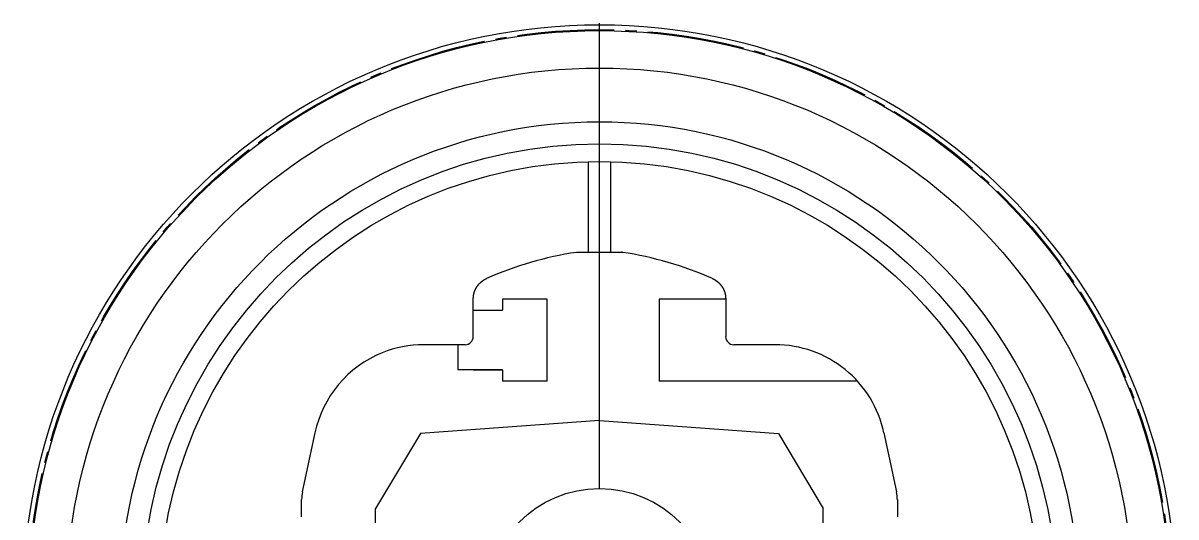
# Model space of a CAD drawing. Extents: x 1 to 357, y 18 to 258.
# Drawn here: x 23.2 to 177.7, y 192.3 to 258.4 of the extents above; entities that cross this region are included whole.
import ezdxf

# ---------------------------------------------------------------- set-up
doc = ezdxf.new("R2010")
doc.units = 0
doc.linetypes.add('CENTER', pattern=[17.5, 13, -1.5, 1.5, -1.5])
doc.layers.get('0').update_dxf_attribs({"linetype": 'CONTINUOUS'})
doc.layers.add('CENTER', color=1, linetype='CENTER')

msp = doc.modelspace()

# ---------------------------------------------------------------- linework, layer by layer
at = {"color": 7, "linetype": 'CONTINUOUS'}
for p, q in [((100.44, 196.05), (100.44, 258.38)), ((98.94, 239.81), (98.94, 227.7)), ((101.94, 239.81), (101.94, 227.69)), ((97.36, 227.68), (103.53, 227.68)), ((83.53, 216.4), (83.53, 221.43)), ((93.44, 221.43), (87.44, 221.43)), ((93.44, 221.43), (87.44, 221.43)), ((87.44, 221.43), (87.44, 219.93)), ((93.44, 210.42), (93.44, 221.43)), ((117.36, 221.43), (108.44, 221.43)), ((108.44, 221.43), (108.44, 210.43)), ((117.36, 221.43), (117.36, 216.4)), ((117.36, 221.43), (117.36, 216.4)), ((83.53, 219.93), (87.44, 219.93)), ((76.9, 215.32), (82.44, 215.32)), ((81.44, 215.32), (81.44, 211.93)), ((118.44, 215.32), (123.98, 215.32)), ((87.44, 211.93), (81.44, 211.93)), ((83.53, 211.93), (87.44, 211.93)), ((87.44, 211.93), (87.44, 210.42)), ((93.44, 210.42), (87.44, 210.42)), ((134.83, 210.42), (108.44, 210.42)), ((133.92, 211.56), (133.91, 211.57)), ((100.44, 205.15), (76.44, 203.4)), ((100.44, 205.15), (124.44, 203.4)), ((60.64, 195.61), (62.32, 203.5)), ((76.44, 203.4), (70.44, 193.4)), ((124.44, 203.4), (130.44, 193.4)), ((138.57, 203.5), (140.25, 195.61)), ((60.53, 192.25), (60.53, 194.59)), ((70.44, 168.4), (70.44, 193.4)), ((130.44, 168.4), (130.44, 193.4)), ((140.36, 194.59), (140.36, 192.25))]:
    msp.add_line(p, q, dxfattribs=at)
at = {"color": 7}
for points in [[(103.53, 227.68, 0), (103.53, 227.68, 0), (103.53, 227.68, 0), (103.53, 227.68, 0), (103.53, 227.68, 0), (103.53, 227.68, 0), (103.53, 227.68, 0), (103.52, 227.68, 0), (103.52, 227.68, 0), (103.52, 227.68, 0), (103.52, 227.68, 0), (103.52, 227.68, 0), (103.52, 227.68, 0), (103.52, 227.68, 0), (103.52, 227.68, 0), (103.52, 227.68, 0), (103.52, 227.68, 0), (103.52, 227.68, 0), (103.52, 227.68, 0), (103.52, 227.68, 0), (103.52, 227.68, 0), (103.52, 227.68, 0), (103.52, 227.68, 0), (103.52, 227.68, 0), (103.51, 227.68, 0), (103.51, 227.68, 0), (103.51, 227.68, 0), (103.51, 227.68, 0), (103.51, 227.68, 0), (103.51, 227.68, 0), (103.51, 227.68, 0), (103.51, 227.68, 0), (103.51, 227.68, 0), (103.51, 227.68, 0), (103.51, 227.68, 0), (103.51, 227.68, 0), (103.51, 227.68, 0), (103.51, 227.68, 0), (103.51, 227.68, 0), (103.5, 227.68, 0), (103.5, 227.68, 0), (103.5, 227.69, 0), (103.5, 227.69, 0), (103.5, 227.69, 0), (103.5, 227.69, 0), (103.5, 227.69, 0), (103.5, 227.69, 0), (103.5, 227.69, 0), (103.5, 227.69, 0), (103.5, 227.69, 0), (103.5, 227.69, 0), (103.5, 227.69, 0), (103.5, 227.69, 0), (103.5, 227.69, 0), (103.5, 227.69, 0), (103.5, 227.69, 0), (103.5, 227.69, 0), (103.5, 227.69, 0), (103.49, 227.69, 0), (103.49, 227.69, 0), (103.49, 227.69, 0), (103.49, 227.69, 0), (103.49, 227.69, 0), (103.49, 227.69, 0), (103.49, 227.69, 0), (103.49, 227.69, 0), (103.49, 227.69, 0), (103.49, 227.69, 0), (103.49, 227.69, 0), (103.49, 227.69, 0), (103.49, 227.69, 0), (103.49, 227.69, 0), (103.49, 227.69, 0), (103.48, 227.69, 0), (103.48, 227.69, 0), (103.48, 227.69, 0), (103.48, 227.69, 0), (103.48, 227.69, 0), (103.48, 227.69, 0), (103.48, 227.69, 0), (103.48, 227.69, 0), (103.48, 227.69, 0), (103.48, 227.69, 0), (103.48, 227.69, 0), (103.48, 227.69, 0), (103.48, 227.69, 0), (103.48, 227.69, 0), (103.48, 227.69, 0), (103.48, 227.69, 0), (103.48, 227.69, 0), (103.47, 227.69, 0), (103.47, 227.69, 0), (103.47, 227.69, 0), (103.47, 227.69, 0), (103.47, 227.69, 0), (103.47, 227.69, 0), (103.47, 227.69, 0), (103.47, 227.69, 0), (103.47, 227.69, 0), (103.47, 227.69, 0), (103.47, 227.69, 0), (103.47, 227.69, 0), (103.47, 227.69, 0), (103.47, 227.69, 0), (103.47, 227.69, 0), (103.47, 227.69, 0), (103.47, 227.69, 0), (103.47, 227.69, 0), (103.46, 227.69, 0), (103.46, 227.69, 0), (103.46, 227.69, 0), (103.46, 227.69, 0), (103.46, 227.69, 0), (103.46, 227.69, 0), (103.46, 227.69, 0), (103.46, 227.69, 0), (103.46, 227.69, 0), (103.46, 227.69, 0), (103.46, 227.69, 0), (103.46, 227.69, 0), (103.46, 227.69, 0), (103.46, 227.69, 0), (103.46, 227.69, 0), (103.46, 227.69, 0), (103.45, 227.69, 0), (103.45, 227.69, 0), (103.45, 227.69, 0), (103.45, 227.69, 0), (103.45, 227.69, 0), (103.45, 227.69, 0), (103.45, 227.69, 0), (103.45, 227.69, 0), (103.45, 227.69, 0), (103.45, 227.69, 0), (103.45, 227.69, 0), (103.45, 227.69, 0), (103.45, 227.69, 0), (103.45, 227.69, 0), (103.45, 227.69, 0), (103.45, 227.69, 0), (103.45, 227.69, 0), (103.44, 227.69, 0), (103.44, 227.69, 0), (103.44, 227.69, 0), (103.44, 227.69, 0), (103.44, 227.69, 0), (103.44, 227.69, 0), (103.44, 227.69, 0), (103.44, 227.69, 0), (103.44, 227.69, 0), (103.44, 227.69, 0), (103.44, 227.69, 0), (103.44, 227.69, 0), (103.44, 227.69, 0), (103.44, 227.69, 0), (103.44, 227.69, 0), (103.44, 227.69, 0), (103.44, 227.69, 0), (103.44, 227.69, 0), (103.43, 227.69, 0)], [(103.43, 227.69, 0), (103.44, 227.69, 0), (103.44, 227.69, 0), (103.44, 227.69, 0), (103.44, 227.69, 0), (103.44, 227.69, 0), (103.44, 227.69, 0), (103.44, 227.69, 0), (103.44, 227.69, 0), (103.44, 227.69, 0), (103.44, 227.69, 0), (103.44, 227.69, 0), (103.44, 227.69, 0), (103.44, 227.69, 0), (103.44, 227.69, 0), (103.44, 227.69, 0), (103.44, 227.69, 0), (103.44, 227.69, 0), (103.44, 227.69, 0), (103.45, 227.69, 0), (103.45, 227.69, 0), (103.45, 227.69, 0), (103.45, 227.69, 0), (103.45, 227.69, 0), (103.45, 227.69, 0), (103.45, 227.69, 0), (103.45, 227.69, 0), (103.45, 227.69, 0), (103.45, 227.69, 0), (103.45, 227.69, 0), (103.45, 227.69, 0), (103.45, 227.69, 0), (103.45, 227.69, 0), (103.45, 227.69, 0), (103.45, 227.69, 0), (103.45, 227.69, 0), (103.46, 227.69, 0), (103.46, 227.69, 0), (103.46, 227.69, 0), (103.46, 227.69, 0), (103.46, 227.69, 0), (103.46, 227.69, 0), (103.46, 227.69, 0), (103.46, 227.69, 0), (103.46, 227.69, 0), (103.46, 227.69, 0), (103.46, 227.69, 0), (103.46, 227.69, 0), (103.46, 227.69, 0), (103.46, 227.69, 0), (103.46, 227.69, 0), (103.46, 227.69, 0), (103.47, 227.69, 0), (103.47, 227.69, 0), (103.47, 227.69, 0), (103.47, 227.69, 0), (103.47, 227.69, 0), (103.47, 227.69, 0), (103.47, 227.69, 0), (103.47, 227.69, 0), (103.47, 227.69, 0), (103.47, 227.69, 0), (103.47, 227.69, 0), (103.47, 227.69, 0), (103.47, 227.69, 0), (103.47, 227.69, 0), (103.47, 227.69, 0), (103.47, 227.69, 0), (103.47, 227.69, 0), (103.47, 227.69, 0), (103.48, 227.69, 0), (103.48, 227.69, 0), (103.48, 227.69, 0), (103.48, 227.69, 0), (103.48, 227.69, 0), (103.48, 227.69, 0), (103.48, 227.69, 0), (103.48, 227.69, 0), (103.48, 227.69, 0), (103.48, 227.69, 0), (103.48, 227.69, 0), (103.48, 227.69, 0), (103.48, 227.69, 0), (103.48, 227.69, 0), (103.48, 227.69, 0), (103.48, 227.69, 0), (103.48, 227.69, 0), (103.49, 227.69, 0), (103.49, 227.69, 0), (103.49, 227.69, 0), (103.49, 227.69, 0), (103.49, 227.69, 0), (103.49, 227.69, 0), (103.49, 227.69, 0), (103.49, 227.69, 0), (103.49, 227.69, 0), (103.49, 227.69, 0), (103.49, 227.69, 0), (103.49, 227.69, 0), (103.49, 227.69, 0), (103.49, 227.69, 0), (103.49, 227.69, 0), (103.5, 227.69, 0), (103.5, 227.69, 0), (103.5, 227.69, 0), (103.5, 227.69, 0), (103.5, 227.69, 0), (103.5, 227.69, 0), (103.5, 227.69, 0), (103.5, 227.69, 0), (103.5, 227.69, 0), (103.5, 227.69, 0), (103.5, 227.69, 0), (103.5, 227.69, 0), (103.5, 227.69, 0), (103.5, 227.69, 0), (103.5, 227.69, 0), (103.5, 227.69, 0), (103.5, 227.69, 0), (103.5, 227.68, 0), (103.5, 227.68, 0), (103.51, 227.68, 0), (103.51, 227.68, 0), (103.51, 227.68, 0), (103.51, 227.68, 0), (103.51, 227.68, 0), (103.51, 227.68, 0), (103.51, 227.68, 0), (103.51, 227.68, 0), (103.51, 227.68, 0), (103.51, 227.68, 0), (103.51, 227.68, 0), (103.51, 227.68, 0), (103.51, 227.68, 0), (103.51, 227.68, 0), (103.51, 227.68, 0), (103.52, 227.68, 0), (103.52, 227.68, 0), (103.52, 227.68, 0), (103.52, 227.68, 0), (103.52, 227.68, 0), (103.52, 227.68, 0), (103.52, 227.68, 0), (103.52, 227.68, 0), (103.52, 227.68, 0), (103.52, 227.68, 0), (103.52, 227.68, 0), (103.52, 227.68, 0), (103.52, 227.68, 0), (103.52, 227.68, 0), (103.52, 227.68, 0), (103.52, 227.68, 0), (103.52, 227.68, 0), (103.53, 227.68, 0), (103.53, 227.68, 0), (103.53, 227.68, 0), (103.53, 227.68, 0), (103.53, 227.68, 0), (103.53, 227.68, 0), (103.53, 227.68, 0)], [(83.53, 221.43, 0), (83.53, 221.44, 0), (83.53, 221.45, 0), (83.53, 221.46, 0), (83.53, 221.47, 0), (83.53, 221.48, 0), (83.53, 221.49, 0), (83.53, 221.5, 0), (83.53, 221.5, 0), (83.53, 221.51, 0), (83.53, 221.52, 0), (83.53, 221.53, 0), (83.53, 221.54, 0), (83.53, 221.55, 0), (83.53, 221.56, 0), (83.53, 221.57, 0), (83.53, 221.58, 0), (83.53, 221.59, 0), (83.54, 221.59, 0), (83.54, 221.6, 0), (83.54, 221.61, 0), (83.54, 221.62, 0), (83.54, 221.63, 0), (83.54, 221.64, 0), (83.54, 221.65, 0), (83.54, 221.66, 0), (83.54, 221.67, 0), (83.54, 221.68, 0), (83.54, 221.69, 0), (83.54, 221.69, 0), (83.54, 221.7, 0), (83.54, 221.71, 0), (83.54, 221.72, 0), (83.55, 221.73, 0), (83.55, 221.74, 0), (83.55, 221.75, 0), (83.55, 221.76, 0), (83.55, 221.77, 0), (83.55, 221.78, 0), (83.55, 221.78, 0), (83.55, 221.79, 0), (83.55, 221.8, 0), (83.56, 221.81, 0), (83.56, 221.82, 0), (83.56, 221.83, 0), (83.56, 221.84, 0), (83.56, 221.85, 0), (83.56, 221.86, 0), (83.56, 221.87, 0), (83.56, 221.87, 0), (83.57, 221.88, 0), (83.57, 221.89, 0), (83.57, 221.9, 0), (83.57, 221.91, 0), (83.57, 221.92, 0), (83.57, 221.93, 0), (83.57, 221.94, 0), (83.58, 221.94, 0), (83.58, 221.95, 0), (83.58, 221.96, 0), (83.58, 221.97, 0), (83.58, 221.98, 0), (83.58, 221.99, 0), (83.58, 222, 0), (83.59, 222.01, 0), (83.59, 222.02, 0), (83.59, 222.03, 0), (83.59, 222.03, 0), (83.59, 222.04, 0), (83.6, 222.05, 0), (83.6, 222.06, 0), (83.6, 222.07, 0), (83.6, 222.08, 0), (83.6, 222.09, 0), (83.61, 222.1, 0), (83.61, 222.1, 0), (83.61, 222.11, 0), (83.61, 222.12, 0), (83.61, 222.13, 0), (83.62, 222.14, 0), (83.62, 222.15, 0), (83.62, 222.16, 0), (83.62, 222.17, 0), (83.62, 222.18, 0), (83.63, 222.18, 0), (83.63, 222.19, 0), (83.63, 222.2, 0), (83.63, 222.21, 0), (83.64, 222.22, 0), (83.64, 222.23, 0), (83.64, 222.24, 0), (83.64, 222.25, 0), (83.65, 222.25, 0), (83.65, 222.26, 0), (83.65, 222.27, 0), (83.65, 222.28, 0), (83.66, 222.29, 0), (83.66, 222.3, 0), (83.66, 222.31, 0), (83.66, 222.31, 0), (83.67, 222.32, 0), (83.67, 222.33, 0), (83.67, 222.34, 0), (83.67, 222.35, 0), (83.68, 222.36, 0), (83.68, 222.37, 0), (83.68, 222.38, 0), (83.69, 222.38, 0), (83.69, 222.39, 0), (83.69, 222.4, 0), (83.69, 222.41, 0), (83.7, 222.42, 0), (83.7, 222.43, 0), (83.7, 222.44, 0), (83.71, 222.44, 0), (83.71, 222.45, 0), (83.71, 222.46, 0), (83.72, 222.47, 0), (83.72, 222.48, 0), (83.72, 222.49, 0), (83.73, 222.49, 0), (83.73, 222.5, 0), (83.73, 222.51, 0), (83.73, 222.52, 0), (83.74, 222.53, 0), (83.74, 222.54, 0), (83.74, 222.54, 0), (83.75, 222.55, 0), (83.75, 222.56, 0), (83.75, 222.57, 0), (83.76, 222.58, 0), (83.76, 222.59, 0), (83.77, 222.59, 0), (83.77, 222.6, 0), (83.77, 222.61, 0), (83.78, 222.62, 0), (83.78, 222.63, 0), (83.78, 222.64, 0), (83.79, 222.65, 0), (83.79, 222.65, 0), (83.79, 222.66, 0), (83.8, 222.67, 0), (83.8, 222.68, 0), (83.81, 222.69, 0), (83.81, 222.69, 0), (83.81, 222.7, 0), (83.82, 222.71, 0), (83.82, 222.72, 0), (83.82, 222.73, 0), (83.83, 222.74, 0), (83.83, 222.74, 0), (83.84, 222.75, 0), (83.84, 222.76, 0), (83.84, 222.77, 0), (83.85, 222.78, 0), (83.85, 222.78, 0), (83.86, 222.79, 0), (83.86, 222.8, 0), (83.86, 222.81, 0), (83.87, 222.82, 0), (83.87, 222.82, 0), (83.88, 222.83, 0), (83.88, 222.84, 0), (83.89, 222.85, 0), (83.89, 222.86, 0), (83.89, 222.86, 0), (83.9, 222.87, 0), (83.9, 222.88, 0), (83.91, 222.89, 0), (83.91, 222.9, 0), (83.92, 222.9, 0), (83.92, 222.91, 0), (83.93, 222.92, 0), (83.93, 222.93, 0), (83.93, 222.94, 0), (83.94, 222.94, 0), (83.94, 222.95, 0), (83.95, 222.96, 0), (83.95, 222.97, 0), (83.96, 222.97, 0), (83.96, 222.98, 0), (83.97, 222.99, 0), (83.97, 223, 0), (83.98, 223, 0), (83.98, 223.01, 0), (83.99, 223.02, 0), (83.99, 223.03, 0), (84, 223.03, 0), (84, 223.04, 0), (84, 223.05, 0), (84.01, 223.06, 0), (84.01, 223.07, 0), (84.02, 223.07, 0), (84.02, 223.08, 0), (84.03, 223.09, 0), (84.03, 223.1, 0), (84.04, 223.1, 0), (84.04, 223.11, 0), (84.05, 223.12, 0), (84.05, 223.13, 0), (84.06, 223.13, 0), (84.07, 223.14, 0), (84.07, 223.15, 0), (84.08, 223.16, 0), (84.08, 223.16, 0), (84.09, 223.17, 0), (84.09, 223.18, 0), (84.1, 223.19, 0), (84.1, 223.19, 0), (84.11, 223.2, 0), (84.11, 223.21, 0), (84.12, 223.22, 0), (84.12, 223.22, 0), (84.13, 223.23, 0), (84.13, 223.24, 0), (84.14, 223.24, 0), (84.14, 223.25, 0), (84.15, 223.26, 0), (84.16, 223.26, 0), (84.16, 223.27, 0), (84.17, 223.28, 0), (84.17, 223.29, 0), (84.18, 223.29, 0), (84.18, 223.3, 0), (84.19, 223.31, 0), (84.19, 223.31, 0), (84.2, 223.32, 0), (84.21, 223.33, 0), (84.21, 223.34, 0), (84.22, 223.34, 0), (84.22, 223.35, 0), (84.23, 223.36, 0), (84.24, 223.36, 0), (84.24, 223.37, 0), (84.25, 223.38, 0), (84.25, 223.38, 0), (84.26, 223.39, 0), (84.26, 223.4, 0), (84.27, 223.41, 0), (84.28, 223.41, 0), (84.28, 223.42, 0), (84.29, 223.43, 0), (84.29, 223.43, 0), (84.3, 223.44, 0), (84.31, 223.44, 0), (84.31, 223.45, 0), (84.32, 223.46, 0), (84.32, 223.47, 0), (84.33, 223.47, 0), (84.34, 223.48, 0), (84.34, 223.49, 0), (84.35, 223.49, 0), (84.36, 223.5, 0), (84.36, 223.5, 0), (84.37, 223.51, 0), (84.37, 223.52, 0), (84.38, 223.52, 0), (84.39, 223.53, 0), (84.39, 223.54, 0), (84.4, 223.54, 0), (84.41, 223.55, 0), (84.41, 223.56, 0), (84.42, 223.56, 0), (84.43, 223.57, 0), (84.43, 223.58, 0), (84.44, 223.58, 0), (84.44, 223.59, 0), (84.45, 223.59, 0), (84.46, 223.6, 0), (84.46, 223.61, 0), (84.47, 223.61, 0), (84.48, 223.62, 0), (84.48, 223.63, 0), (84.49, 223.63, 0), (84.5, 223.64, 0), (84.5, 223.64, 0), (84.51, 223.65, 0), (84.52, 223.66, 0), (84.52, 223.66, 0), (84.53, 223.67, 0), (84.54, 223.67, 0), (84.54, 223.68, 0), (84.55, 223.69, 0), (84.56, 223.69, 0), (84.56, 223.7, 0), (84.57, 223.7, 0), (84.58, 223.71, 0), (84.59, 223.72, 0), (84.59, 223.72, 0), (84.6, 223.73, 0), (84.61, 223.73, 0), (84.61, 223.74, 0), (84.62, 223.75, 0), (84.63, 223.75, 0), (84.63, 223.76, 0), (84.64, 223.76, 0), (84.65, 223.77, 0), (84.66, 223.77, 0), (84.66, 223.78, 0), (84.67, 223.78, 0), (84.68, 223.79, 0), (84.68, 223.8, 0), (84.69, 223.8, 0), (84.7, 223.81, 0), (84.7, 223.81, 0), (84.71, 223.82, 0), (84.72, 223.82, 0), (84.73, 223.83, 0), (84.73, 223.83, 0), (84.74, 223.84, 0), (84.75, 223.84, 0), (84.76, 223.85, 0), (84.76, 223.86, 0), (84.77, 223.86, 0), (84.78, 223.87, 0), (84.78, 223.87, 0), (84.79, 223.88, 0), (84.8, 223.88, 0), (84.81, 223.89, 0), (84.81, 223.89, 0), (84.82, 223.9, 0), (84.83, 223.9, 0), (84.84, 223.91, 0), (84.84, 223.91, 0), (84.85, 223.92, 0), (84.86, 223.92, 0), (84.87, 223.93, 0), (84.87, 223.93, 0), (84.88, 223.94, 0), (84.89, 223.94, 0), (84.9, 223.95, 0), (84.9, 223.95, 0), (84.91, 223.96, 0), (84.92, 223.96, 0), (84.93, 223.97, 0), (84.94, 223.97, 0), (84.94, 223.98, 0), (84.95, 223.98, 0), (84.96, 223.99, 0), (84.97, 223.99, 0), (84.97, 224, 0), (84.98, 224, 0), (84.99, 224.01, 0), (85, 224.01, 0), (85, 224.01, 0), (85.01, 224.02, 0), (85.02, 224.02, 0), (85.03, 224.03, 0), (85.04, 224.03, 0), (85.04, 224.04, 0), (85.05, 224.04, 0), (85.06, 224.05, 0), (85.07, 224.05, 0), (85.08, 224.06, 0), (85.08, 224.06, 0), (85.09, 224.06, 0), (85.1, 224.07, 0), (85.11, 224.07, 0), (85.11, 224.08, 0), (85.12, 224.08, 0), (85.13, 224.09, 0), (85.14, 224.09, 0), (85.15, 224.09, 0), (85.15, 224.1, 0), (85.16, 224.1, 0), (85.17, 224.11, 0), (85.18, 224.11, 0), (85.19, 224.11, 0), (85.2, 224.12, 0), (85.2, 224.12, 0), (85.21, 224.13, 0), (85.22, 224.13, 0), (85.23, 224.13, 0), (85.24, 224.14, 0), (85.24, 224.14, 0), (85.25, 224.15, 0), (85.26, 224.15, 0), (85.27, 224.15, 0), (85.28, 224.16, 0), (85.28, 224.16, 0), (85.29, 224.16, 0), (85.3, 224.17, 0), (85.31, 224.17, 0), (85.32, 224.18, 0)], [(115.57, 224.18, 0), (115.58, 224.17, 0), (115.59, 224.17, 0), (115.59, 224.16, 0), (115.6, 224.16, 0), (115.61, 224.16, 0), (115.62, 224.15, 0), (115.63, 224.15, 0), (115.64, 224.15, 0), (115.64, 224.14, 0), (115.65, 224.14, 0), (115.66, 224.13, 0), (115.67, 224.13, 0), (115.68, 224.13, 0), (115.69, 224.12, 0), (115.69, 224.12, 0), (115.7, 224.11, 0), (115.71, 224.11, 0), (115.72, 224.11, 0), (115.72, 224.1, 0), (115.73, 224.1, 0), (115.74, 224.09, 0), (115.75, 224.09, 0), (115.76, 224.09, 0), (115.77, 224.08, 0), (115.77, 224.08, 0), (115.78, 224.07, 0), (115.79, 224.07, 0), (115.8, 224.06, 0), (115.81, 224.06, 0), (115.81, 224.06, 0), (115.82, 224.05, 0), (115.83, 224.05, 0), (115.84, 224.04, 0), (115.84, 224.04, 0), (115.85, 224.03, 0), (115.86, 224.03, 0), (115.87, 224.02, 0), (115.88, 224.02, 0), (115.88, 224.01, 0), (115.89, 224.01, 0), (115.9, 224.01, 0), (115.91, 224, 0), (115.92, 224, 0), (115.92, 223.99, 0), (115.93, 223.99, 0), (115.94, 223.98, 0), (115.94, 223.98, 0), (115.95, 223.97, 0), (115.96, 223.97, 0), (115.97, 223.96, 0), (115.98, 223.96, 0), (115.98, 223.95, 0), (115.99, 223.95, 0), (116, 223.94, 0), (116.01, 223.94, 0), (116.01, 223.93, 0), (116.02, 223.93, 0), (116.03, 223.92, 0), (116.04, 223.92, 0), (116.04, 223.91, 0), (116.05, 223.91, 0), (116.06, 223.9, 0), (116.07, 223.9, 0), (116.07, 223.89, 0), (116.08, 223.89, 0), (116.09, 223.88, 0), (116.1, 223.88, 0), (116.1, 223.87, 0), (116.11, 223.87, 0), (116.12, 223.86, 0), (116.12, 223.86, 0), (116.13, 223.85, 0), (116.14, 223.84, 0), (116.15, 223.84, 0), (116.15, 223.83, 0), (116.16, 223.83, 0), (116.17, 223.82, 0), (116.18, 223.82, 0), (116.18, 223.81, 0), (116.19, 223.81, 0), (116.2, 223.8, 0), (116.2, 223.8, 0), (116.21, 223.79, 0), (116.22, 223.78, 0), (116.23, 223.78, 0), (116.23, 223.77, 0), (116.24, 223.77, 0), (116.25, 223.76, 0), (116.25, 223.76, 0), (116.26, 223.75, 0), (116.27, 223.75, 0), (116.28, 223.74, 0), (116.28, 223.73, 0), (116.29, 223.73, 0), (116.3, 223.72, 0), (116.3, 223.72, 0), (116.31, 223.71, 0), (116.32, 223.7, 0), (116.32, 223.7, 0), (116.33, 223.69, 0), (116.34, 223.69, 0), (116.34, 223.68, 0), (116.35, 223.67, 0), (116.36, 223.67, 0), (116.36, 223.66, 0), (116.37, 223.66, 0), (116.38, 223.65, 0), (116.38, 223.64, 0), (116.39, 223.64, 0), (116.4, 223.63, 0), (116.4, 223.63, 0), (116.41, 223.62, 0), (116.42, 223.61, 0), (116.42, 223.61, 0), (116.43, 223.6, 0), (116.44, 223.59, 0), (116.44, 223.59, 0), (116.45, 223.58, 0), (116.46, 223.58, 0), (116.46, 223.57, 0), (116.47, 223.56, 0), (116.48, 223.56, 0), (116.48, 223.55, 0), (116.49, 223.54, 0), (116.5, 223.54, 0), (116.5, 223.53, 0), (116.51, 223.52, 0), (116.51, 223.52, 0), (116.52, 223.51, 0), (116.53, 223.5, 0), (116.53, 223.5, 0), (116.54, 223.49, 0), (116.55, 223.49, 0), (116.55, 223.48, 0), (116.56, 223.47, 0), (116.56, 223.47, 0), (116.57, 223.46, 0), (116.58, 223.45, 0), (116.58, 223.44, 0), (116.59, 223.44, 0), (116.59, 223.43, 0), (116.6, 223.43, 0), (116.61, 223.42, 0), (116.61, 223.41, 0), (116.62, 223.41, 0), (116.62, 223.4, 0), (116.63, 223.39, 0), (116.64, 223.38, 0), (116.64, 223.38, 0), (116.65, 223.37, 0), (116.65, 223.36, 0), (116.66, 223.36, 0), (116.67, 223.35, 0), (116.67, 223.34, 0), (116.68, 223.34, 0), (116.68, 223.33, 0), (116.69, 223.32, 0), (116.69, 223.31, 0), (116.7, 223.31, 0), (116.7, 223.3, 0), (116.71, 223.29, 0), (116.72, 223.29, 0), (116.72, 223.28, 0), (116.73, 223.27, 0), (116.73, 223.26, 0), (116.74, 223.26, 0), (116.74, 223.25, 0), (116.75, 223.24, 0), (116.75, 223.24, 0), (116.76, 223.23, 0), (116.77, 223.22, 0), (116.77, 223.22, 0), (116.78, 223.21, 0), (116.78, 223.2, 0), (116.79, 223.19, 0), (116.79, 223.19, 0), (116.8, 223.18, 0), (116.8, 223.17, 0), (116.81, 223.16, 0), (116.81, 223.16, 0), (116.82, 223.15, 0), (116.82, 223.14, 0), (116.83, 223.13, 0), (116.83, 223.13, 0), (116.84, 223.12, 0), (116.84, 223.11, 0), (116.85, 223.1, 0), (116.85, 223.1, 0), (116.86, 223.09, 0), (116.86, 223.08, 0), (116.87, 223.07, 0), (116.87, 223.07, 0), (116.88, 223.06, 0), (116.88, 223.05, 0), (116.89, 223.04, 0), (116.89, 223.03, 0), (116.9, 223.03, 0), (116.9, 223.02, 0), (116.91, 223.01, 0), (116.91, 223, 0), (116.92, 223, 0), (116.92, 222.99, 0), (116.93, 222.98, 0), (116.93, 222.97, 0), (116.94, 222.97, 0), (116.94, 222.96, 0), (116.94, 222.95, 0), (116.95, 222.94, 0), (116.95, 222.94, 0), (116.96, 222.93, 0), (116.96, 222.92, 0), (116.97, 222.91, 0), (116.97, 222.9, 0), (116.98, 222.9, 0), (116.98, 222.89, 0), (116.98, 222.88, 0), (116.99, 222.87, 0), (116.99, 222.86, 0), (117, 222.86, 0), (117, 222.85, 0), (117.01, 222.84, 0), (117.01, 222.83, 0), (117.02, 222.82, 0), (117.02, 222.82, 0), (117.02, 222.81, 0), (117.03, 222.8, 0), (117.03, 222.79, 0), (117.04, 222.78, 0), (117.04, 222.78, 0), (117.04, 222.77, 0), (117.05, 222.76, 0), (117.05, 222.75, 0), (117.06, 222.74, 0), (117.06, 222.74, 0), (117.06, 222.73, 0), (117.07, 222.72, 0), (117.07, 222.71, 0), (117.08, 222.7, 0), (117.08, 222.69, 0), (117.08, 222.69, 0), (117.09, 222.68, 0), (117.09, 222.67, 0), (117.09, 222.66, 0), (117.1, 222.65, 0), (117.1, 222.65, 0), (117.11, 222.64, 0), (117.11, 222.63, 0), (117.11, 222.62, 0), (117.12, 222.61, 0), (117.12, 222.6, 0), (117.12, 222.59, 0), (117.13, 222.59, 0), (117.13, 222.58, 0), (117.13, 222.57, 0), (117.14, 222.56, 0), (117.14, 222.55, 0), (117.14, 222.54, 0), (117.15, 222.54, 0), (117.15, 222.53, 0), (117.15, 222.52, 0), (117.16, 222.51, 0), (117.16, 222.5, 0), (117.16, 222.49, 0), (117.17, 222.49, 0), (117.17, 222.48, 0), (117.17, 222.47, 0), (117.18, 222.46, 0), (117.18, 222.45, 0), (117.18, 222.44, 0), (117.19, 222.44, 0), (117.19, 222.43, 0), (117.19, 222.42, 0), (117.19, 222.41, 0), (117.2, 222.4, 0), (117.2, 222.39, 0), (117.2, 222.38, 0), (117.2, 222.38, 0), (117.21, 222.37, 0), (117.21, 222.36, 0), (117.21, 222.35, 0), (117.22, 222.34, 0), (117.22, 222.33, 0), (117.22, 222.32, 0), (117.22, 222.31, 0), (117.23, 222.31, 0), (117.23, 222.3, 0), (117.23, 222.29, 0), (117.23, 222.28, 0), (117.24, 222.27, 0), (117.24, 222.26, 0), (117.24, 222.25, 0), (117.25, 222.25, 0), (117.25, 222.24, 0), (117.25, 222.23, 0), (117.25, 222.22, 0), (117.25, 222.21, 0), (117.26, 222.2, 0), (117.26, 222.19, 0), (117.26, 222.18, 0), (117.26, 222.18, 0), (117.27, 222.17, 0), (117.27, 222.16, 0), (117.27, 222.15, 0), (117.27, 222.14, 0), (117.28, 222.13, 0), (117.28, 222.12, 0), (117.28, 222.11, 0), (117.28, 222.1, 0), (117.28, 222.1, 0), (117.28, 222.09, 0), (117.29, 222.08, 0), (117.29, 222.07, 0), (117.29, 222.06, 0), (117.29, 222.05, 0), (117.29, 222.04, 0), (117.3, 222.03, 0), (117.3, 222.03, 0), (117.3, 222.02, 0), (117.3, 222.01, 0), (117.3, 222, 0), (117.31, 221.99, 0), (117.31, 221.98, 0), (117.31, 221.97, 0), (117.31, 221.96, 0), (117.31, 221.95, 0), (117.31, 221.94, 0), (117.31, 221.94, 0), (117.32, 221.93, 0), (117.32, 221.92, 0), (117.32, 221.91, 0), (117.32, 221.9, 0), (117.32, 221.89, 0), (117.32, 221.88, 0), (117.32, 221.87, 0), (117.33, 221.87, 0), (117.33, 221.86, 0), (117.33, 221.85, 0), (117.33, 221.84, 0), (117.33, 221.83, 0), (117.33, 221.82, 0), (117.33, 221.81, 0), (117.33, 221.8, 0), (117.33, 221.79, 0), (117.34, 221.78, 0), (117.34, 221.78, 0), (117.34, 221.77, 0), (117.34, 221.76, 0), (117.34, 221.75, 0), (117.34, 221.74, 0), (117.34, 221.73, 0), (117.34, 221.72, 0), (117.34, 221.71, 0), (117.34, 221.7, 0), (117.35, 221.69, 0), (117.35, 221.69, 0), (117.35, 221.68, 0), (117.35, 221.67, 0), (117.35, 221.66, 0), (117.35, 221.65, 0), (117.35, 221.64, 0), (117.35, 221.63, 0), (117.35, 221.62, 0), (117.35, 221.61, 0), (117.35, 221.6, 0), (117.35, 221.59, 0), (117.35, 221.59, 0), (117.35, 221.58, 0), (117.35, 221.57, 0), (117.35, 221.56, 0), (117.36, 221.55, 0), (117.36, 221.54, 0), (117.36, 221.53, 0), (117.36, 221.52, 0), (117.36, 221.51, 0), (117.36, 221.5, 0), (117.36, 221.5, 0), (117.36, 221.49, 0), (117.36, 221.48, 0), (117.36, 221.47, 0), (117.36, 221.46, 0), (117.36, 221.45, 0), (117.36, 221.44, 0), (117.36, 221.43, 0)], [(115.57, 224.18, 0), (115.58, 224.17, 0), (115.59, 224.17, 0), (115.59, 224.16, 0), (115.6, 224.16, 0), (115.61, 224.16, 0), (115.62, 224.15, 0), (115.63, 224.15, 0), (115.64, 224.15, 0), (115.64, 224.14, 0), (115.65, 224.14, 0), (115.66, 224.13, 0), (115.67, 224.13, 0), (115.68, 224.13, 0), (115.68, 224.12, 0), (115.69, 224.12, 0), (115.7, 224.11, 0), (115.71, 224.11, 0), (115.72, 224.11, 0), (115.72, 224.1, 0), (115.73, 224.1, 0), (115.74, 224.09, 0), (115.75, 224.09, 0), (115.76, 224.09, 0), (115.76, 224.08, 0), (115.77, 224.08, 0), (115.78, 224.07, 0), (115.79, 224.07, 0), (115.8, 224.06, 0), (115.8, 224.06, 0), (115.81, 224.06, 0), (115.82, 224.05, 0), (115.83, 224.05, 0), (115.84, 224.04, 0), (115.84, 224.04, 0), (115.85, 224.03, 0), (115.86, 224.03, 0), (115.87, 224.02, 0), (115.88, 224.02, 0), (115.88, 224.01, 0), (115.89, 224.01, 0), (115.9, 224.01, 0), (115.91, 224, 0), (115.91, 224, 0), (115.92, 223.99, 0), (115.93, 223.99, 0), (115.94, 223.98, 0), (115.94, 223.98, 0), (115.95, 223.97, 0), (115.96, 223.97, 0), (115.97, 223.96, 0), (115.97, 223.96, 0), (115.98, 223.95, 0), (115.99, 223.95, 0), (116, 223.94, 0), (116, 223.94, 0), (116.01, 223.93, 0), (116.02, 223.93, 0), (116.03, 223.92, 0), (116.03, 223.92, 0), (116.04, 223.91, 0), (116.05, 223.91, 0), (116.06, 223.9, 0), (116.06, 223.9, 0), (116.07, 223.89, 0), (116.08, 223.89, 0), (116.09, 223.88, 0), (116.09, 223.88, 0), (116.1, 223.87, 0), (116.11, 223.87, 0), (116.12, 223.86, 0), (116.12, 223.86, 0), (116.13, 223.85, 0), (116.14, 223.84, 0), (116.15, 223.84, 0), (116.15, 223.83, 0), (116.16, 223.83, 0), (116.17, 223.82, 0), (116.17, 223.82, 0), (116.18, 223.81, 0), (116.19, 223.81, 0), (116.2, 223.8, 0), (116.2, 223.8, 0), (116.21, 223.79, 0), (116.22, 223.78, 0), (116.22, 223.78, 0), (116.23, 223.77, 0), (116.24, 223.77, 0), (116.25, 223.76, 0), (116.25, 223.76, 0), (116.26, 223.75, 0), (116.27, 223.75, 0), (116.27, 223.74, 0), (116.28, 223.73, 0), (116.29, 223.73, 0), (116.3, 223.72, 0), (116.3, 223.72, 0), (116.31, 223.71, 0), (116.31, 223.7, 0), (116.32, 223.7, 0), (116.33, 223.69, 0), (116.34, 223.69, 0), (116.34, 223.68, 0), (116.35, 223.67, 0), (116.36, 223.67, 0), (116.36, 223.66, 0), (116.37, 223.66, 0), (116.38, 223.65, 0), (116.38, 223.64, 0), (116.39, 223.64, 0), (116.4, 223.63, 0), (116.4, 223.63, 0), (116.41, 223.62, 0), (116.42, 223.61, 0), (116.42, 223.61, 0), (116.43, 223.6, 0), (116.44, 223.59, 0), (116.44, 223.59, 0), (116.45, 223.58, 0), (116.45, 223.58, 0), (116.46, 223.57, 0), (116.47, 223.56, 0), (116.47, 223.56, 0), (116.48, 223.55, 0), (116.49, 223.54, 0), (116.49, 223.54, 0), (116.5, 223.53, 0), (116.51, 223.52, 0), (116.51, 223.52, 0), (116.52, 223.51, 0), (116.53, 223.5, 0), (116.53, 223.5, 0), (116.54, 223.49, 0), (116.54, 223.49, 0), (116.55, 223.48, 0), (116.56, 223.47, 0), (116.56, 223.47, 0), (116.57, 223.46, 0), (116.57, 223.45, 0), (116.58, 223.44, 0), (116.59, 223.44, 0), (116.59, 223.43, 0), (116.6, 223.43, 0), (116.61, 223.42, 0), (116.61, 223.41, 0), (116.62, 223.41, 0), (116.62, 223.4, 0), (116.63, 223.39, 0), (116.63, 223.38, 0), (116.64, 223.38, 0), (116.65, 223.37, 0), (116.65, 223.36, 0), (116.66, 223.36, 0), (116.66, 223.35, 0), (116.67, 223.34, 0), (116.67, 223.34, 0), (116.68, 223.33, 0), (116.69, 223.32, 0), (116.69, 223.31, 0), (116.7, 223.31, 0), (116.7, 223.3, 0), (116.71, 223.29, 0), (116.72, 223.29, 0), (116.72, 223.28, 0), (116.73, 223.27, 0), (116.73, 223.26, 0), (116.74, 223.26, 0), (116.74, 223.25, 0), (116.75, 223.24, 0), (116.75, 223.24, 0), (116.76, 223.23, 0), (116.76, 223.22, 0), (116.77, 223.22, 0), (116.78, 223.21, 0), (116.78, 223.2, 0), (116.78, 223.19, 0), (116.79, 223.19, 0), (116.8, 223.18, 0), (116.8, 223.17, 0), (116.81, 223.16, 0), (116.81, 223.16, 0), (116.82, 223.15, 0), (116.82, 223.14, 0), (116.83, 223.13, 0), (116.83, 223.13, 0), (116.84, 223.12, 0), (116.84, 223.11, 0), (116.85, 223.1, 0), (116.85, 223.1, 0), (116.86, 223.09, 0), (116.86, 223.08, 0), (116.87, 223.07, 0), (116.87, 223.07, 0), (116.88, 223.06, 0), (116.88, 223.05, 0), (116.89, 223.04, 0), (116.89, 223.03, 0), (116.9, 223.03, 0), (116.9, 223.02, 0), (116.91, 223.01, 0), (116.91, 223, 0), (116.92, 223, 0), (116.92, 222.99, 0), (116.92, 222.98, 0), (116.93, 222.97, 0), (116.93, 222.97, 0), (116.94, 222.96, 0), (116.94, 222.95, 0), (116.95, 222.94, 0), (116.95, 222.94, 0), (116.96, 222.93, 0), (116.96, 222.92, 0), (116.97, 222.91, 0), (116.97, 222.9, 0), (116.97, 222.9, 0), (116.98, 222.89, 0), (116.98, 222.88, 0), (116.99, 222.87, 0), (116.99, 222.86, 0), (117, 222.86, 0), (117, 222.85, 0), (117, 222.84, 0), (117.01, 222.83, 0), (117.01, 222.82, 0), (117.02, 222.82, 0), (117.02, 222.81, 0), (117.03, 222.8, 0), (117.03, 222.79, 0), (117.03, 222.78, 0), (117.04, 222.78, 0), (117.04, 222.77, 0), (117.05, 222.76, 0), (117.05, 222.75, 0), (117.06, 222.74, 0), (117.06, 222.74, 0), (117.06, 222.73, 0), (117.07, 222.72, 0), (117.07, 222.71, 0), (117.07, 222.7, 0), (117.08, 222.69, 0), (117.08, 222.69, 0), (117.08, 222.68, 0), (117.09, 222.67, 0), (117.09, 222.66, 0), (117.1, 222.65, 0), (117.1, 222.65, 0), (117.1, 222.64, 0), (117.11, 222.63, 0), (117.11, 222.62, 0), (117.11, 222.61, 0), (117.12, 222.6, 0), (117.12, 222.59, 0), (117.12, 222.59, 0), (117.13, 222.58, 0), (117.13, 222.57, 0), (117.14, 222.56, 0), (117.14, 222.55, 0), (117.14, 222.54, 0), (117.15, 222.54, 0), (117.15, 222.53, 0), (117.15, 222.52, 0), (117.16, 222.51, 0), (117.16, 222.5, 0), (117.16, 222.49, 0), (117.17, 222.49, 0), (117.17, 222.48, 0), (117.17, 222.47, 0), (117.17, 222.46, 0), (117.18, 222.45, 0), (117.18, 222.44, 0), (117.18, 222.44, 0), (117.19, 222.43, 0), (117.19, 222.42, 0), (117.19, 222.41, 0), (117.2, 222.4, 0), (117.2, 222.39, 0), (117.2, 222.38, 0), (117.2, 222.38, 0), (117.21, 222.37, 0), (117.21, 222.36, 0), (117.21, 222.35, 0), (117.22, 222.34, 0), (117.22, 222.33, 0), (117.22, 222.32, 0), (117.22, 222.31, 0), (117.23, 222.31, 0), (117.23, 222.3, 0), (117.23, 222.29, 0), (117.23, 222.28, 0), (117.24, 222.27, 0), (117.24, 222.26, 0), (117.24, 222.25, 0), (117.24, 222.25, 0), (117.25, 222.24, 0), (117.25, 222.23, 0), (117.25, 222.22, 0), (117.25, 222.21, 0), (117.26, 222.2, 0), (117.26, 222.19, 0), (117.26, 222.18, 0), (117.26, 222.18, 0), (117.27, 222.17, 0), (117.27, 222.16, 0), (117.27, 222.15, 0), (117.27, 222.14, 0), (117.27, 222.13, 0), (117.28, 222.12, 0), (117.28, 222.11, 0), (117.28, 222.1, 0), (117.28, 222.1, 0), (117.28, 222.09, 0), (117.29, 222.08, 0), (117.29, 222.07, 0), (117.29, 222.06, 0), (117.29, 222.05, 0), (117.29, 222.04, 0), (117.3, 222.03, 0), (117.3, 222.03, 0), (117.3, 222.02, 0), (117.3, 222.01, 0), (117.3, 222, 0), (117.3, 221.99, 0), (117.31, 221.98, 0), (117.31, 221.97, 0), (117.31, 221.96, 0), (117.31, 221.95, 0), (117.31, 221.94, 0), (117.31, 221.94, 0), (117.31, 221.93, 0), (117.32, 221.92, 0), (117.32, 221.91, 0), (117.32, 221.9, 0), (117.32, 221.89, 0), (117.32, 221.88, 0), (117.32, 221.87, 0), (117.33, 221.87, 0), (117.33, 221.86, 0), (117.33, 221.85, 0), (117.33, 221.84, 0), (117.33, 221.83, 0), (117.33, 221.82, 0), (117.33, 221.81, 0), (117.33, 221.8, 0), (117.33, 221.79, 0), (117.33, 221.78, 0), (117.34, 221.78, 0), (117.34, 221.77, 0), (117.34, 221.76, 0), (117.34, 221.75, 0), (117.34, 221.74, 0), (117.34, 221.73, 0), (117.34, 221.72, 0), (117.34, 221.71, 0), (117.34, 221.7, 0), (117.34, 221.69, 0), (117.34, 221.69, 0), (117.35, 221.68, 0), (117.35, 221.67, 0), (117.35, 221.66, 0), (117.35, 221.65, 0), (117.35, 221.64, 0), (117.35, 221.63, 0), (117.35, 221.62, 0), (117.35, 221.61, 0), (117.35, 221.6, 0), (117.35, 221.59, 0), (117.35, 221.59, 0), (117.35, 221.58, 0), (117.35, 221.57, 0), (117.35, 221.56, 0), (117.35, 221.55, 0), (117.35, 221.54, 0), (117.35, 221.53, 0), (117.36, 221.52, 0), (117.36, 221.51, 0), (117.36, 221.5, 0), (117.36, 221.5, 0), (117.36, 221.49, 0), (117.36, 221.48, 0), (117.36, 221.47, 0), (117.36, 221.46, 0), (117.36, 221.45, 0), (117.36, 221.44, 0), (117.36, 221.43, 0)]]:
    msp.add_polyline3d(points, dxfattribs=at)
at = {"color": 7, "linetype": 'CONTINUOUS'}
for radius in [77.25, 76.47, 71.46, 64.26, 61.32, 58.93, 15.15]:
    msp.add_circle((100.44, 180.9), radius, dxfattribs=at)
for centre, radius, start, end in [((104.44, 180.9), 47.31, 98.6129, 113.8448), ((96.44, 180.9), 47.31, 66.1552, 81.3871), ((96.44, 180.9), 47.31, 66.1552, 81.3871), ((82.44, 216.4), 1.09, 270, 0), ((118.44, 216.4), 1.09, 180, 270), ((118.44, 216.4), 1.09, 180, 270), ((76.9, 200.4), 14.91, 90, 111.9466), ((123.98, 200.4), 14.91, 50.9186, 90), ((76.9, 200.4), 14.91, 111.9466, 168), ((123.98, 200.4), 14.91, 68.0534, 68.0893), ((123.98, 200.4), 14.91, 12, 50.9186), ((123.98, 200.4), 14.91, 44.4842, 44.5173), ((65.44, 194.59), 4.91, 168, 180), ((135.44, 194.59), 4.91, 0, 12)]:
    msp.add_arc(centre, radius, start, end, dxfattribs=at)
at = {"layer": 'CENTER'}
msp.add_circle((100.44, 180.9), 76.6, dxfattribs=at)

doc.saveas('drawing.dxf')
